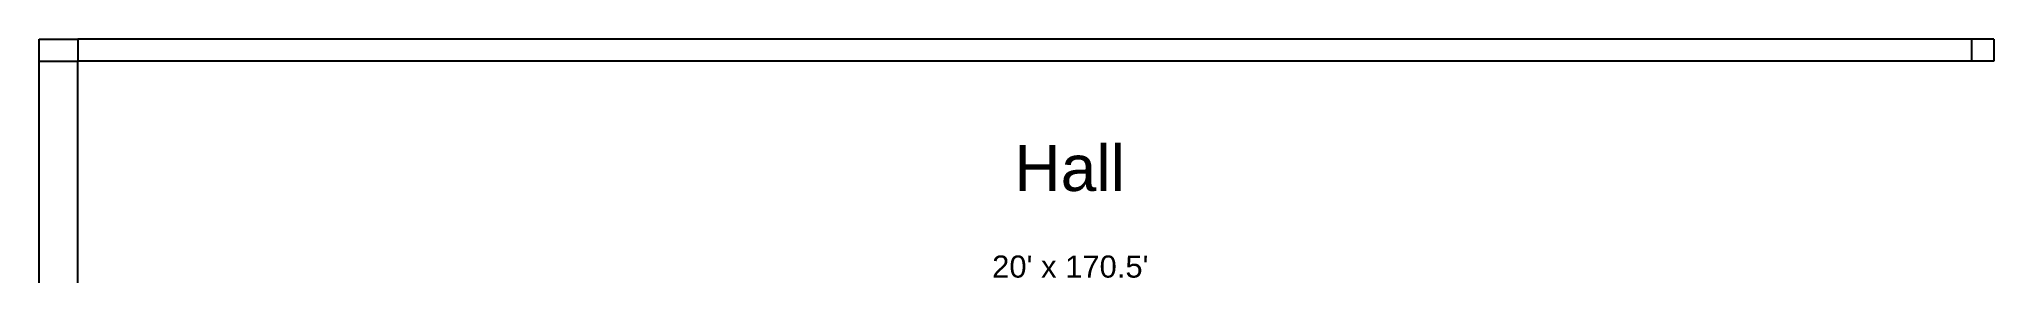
# Model space of a CAD drawing. Header units: inches. Extents: x 0 to 176000, y 0 to 22000.
import ezdxf

# ---------------------------------------------------------------- set-up
doc = ezdxf.new("R2010")
doc.units = ezdxf.units.IN
doc.header["$MEASUREMENT"] = 0
doc.styles.get("Standard").update_dxf_attribs({"font": 'arial.ttf'})

msp = doc.modelspace()

# ---------------------------------------------------------------- linework, layer by layer
for p, q in [((0, 20000), (0, 22000)), ((0, 22000), (3500, 22000)), ((3500, 22000), (3500, 20000)), ((174000, 22000), (3500, 22000)), ((174000, 20000), (174000, 22000)), ((176000, 22000), (174000, 22000)), ((176000, 22000), (176000, 20000)), ((0, 0), (0, 20000)), ((0, 20000), (3500, 20000)), ((3500, 0), (3500, 20000)), ((174000, 20000), (3500, 20000)), ((176000, 20000), (174000, 20000))]:
    msp.add_line(p, q)

# ---------------------------------------------------------------- texts
for s, height, p in [('Hall', 4142.7, (87797, 8294)), ("20' x 170.5'", 1994.59, (85808, 482))]:
    msp.add_text(s, height=height).set_placement(p)

doc.saveas('drawing.dxf')
